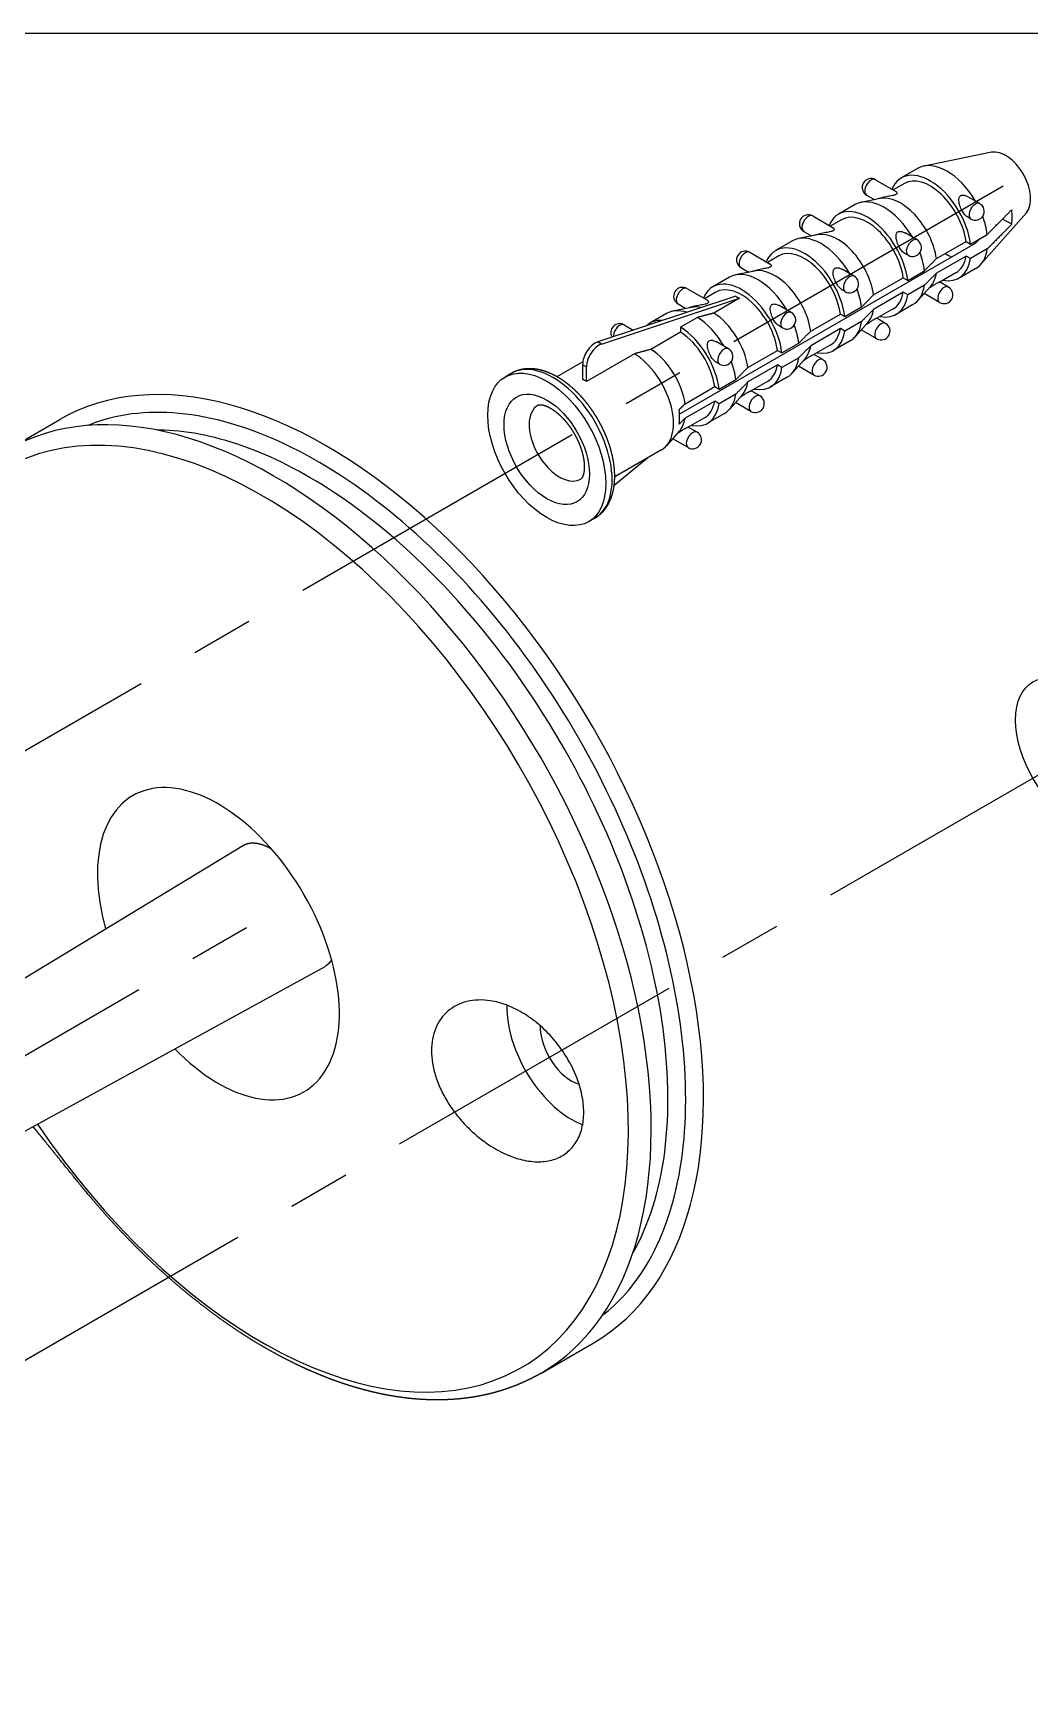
# Model space of a CAD drawing. Extents: x -4509 to -4089, y -1506 to -1209.
# Drawn here: x -4152.82 to -4124.78, y -1331.93 to -1285.41 of the extents above; entities that cross this region are included whole.
import ezdxf

# ---------------------------------------------------------------- set-up
doc = ezdxf.new("R2010")
doc.units = 0
doc.header["$LTSCALE"] = 7
doc.linetypes.add('CENTER', pattern=[2, 1.25, -0.25, 0.25, -0.25])
doc.layers.add('CL', color=1, linetype='CENTER')
doc.layers.add('D', color=2, linetype='CONTINUOUS')

msp = doc.modelspace()

# ---------------------------------------------------------------- linework, layer by layer
at = {"layer": 'CL', "color": 1, "linetype": 'CENTER'}
for p, q in [((-4181.6048, -1322.07355), (-4123.22952, -1288.37519)), ((-4166.75555, -1330.64676), (-4108.38028, -1296.94841)), ((-4205.91414, -1344.68651), (-4146.29394, -1310.26478))]:
    msp.add_line(p, q, dxfattribs=at)
at = {"layer": 'D'}
for p, q in [((-4125.85773, -1288.75892), (-4127.75471, -1289.14553)), ((-4129.11954, -1289.5291), (-4128.54583, -1289.86033)), ((-4127.92337, -1289.20892), (-4128.39534, -1289.48141)), ((-4129.36954, -1289.96211), (-4129.14824, -1290.08988)), ((-4128.30784, -1289.63297), (-4128.62374, -1289.81535)), ((-4126.18505, -1290.20271), (-4126.5226, -1290.00782)), ((-4129.69114, -1290.22954), (-4130.16311, -1290.50203)), ((-4128.99132, -1290.0579), (-4129.52248, -1290.16615)), ((-4124.87584, -1290.4596), (-4126.15914, -1291.90913)), ((-4130.88731, -1290.54972), (-4130.3136, -1290.88095)), ((-4130.07561, -1290.65359), (-4130.39151, -1290.83597)), ((-4126.43505, -1290.63572), (-4126.52721, -1290.58251)), ((-4125.28965, -1290.78381), (-4125.54676, -1290.63537)), ((-4126.32052, -1291.32233), (-4134.63123, -1296.12052)), ((-4131.4589, -1291.25016), (-4131.93087, -1291.52265)), ((-4130.75909, -1291.07852), (-4131.29024, -1291.18677)), ((-4131.13731, -1290.98274), (-4130.91601, -1291.1105)), ((-4127.95282, -1291.22333), (-4128.29037, -1291.02845)), ((-4127.40687, -1291.74917), (-4126.57289, -1291.26767)), ((-4126.57289, -1291.26767), (-4126.44747, -1291.34009)), ((-4126.44747, -1291.34009), (-4125.9755, -1291.06759)), ((-4132.65508, -1291.57034), (-4132.08137, -1291.90157)), ((-4131.84337, -1291.67421), (-4132.15928, -1291.85659)), ((-4128.20282, -1291.65635), (-4128.29498, -1291.60313)), ((-4126.57289, -1291.67592), (-4127.40687, -1292.15742)), ((-4126.44747, -1291.74833), (-4126.57289, -1291.67592)), ((-4125.9755, -1291.47584), (-4126.44747, -1291.74833)), ((-4133.22667, -1292.27078), (-4133.69864, -1292.54327)), ((-4132.52686, -1292.09914), (-4133.05801, -1292.20739)), ((-4132.90508, -1292.00336), (-4132.68378, -1292.13112)), ((-4129.72058, -1292.24395), (-4130.05814, -1292.04907)), ((-4129.17464, -1292.76979), (-4128.34066, -1292.2883)), ((-4128.34066, -1292.2883), (-4128.21524, -1292.36071)), ((-4128.21524, -1292.36071), (-4127.74327, -1292.08821)), ((-4126.85784, -1292.14444), (-4127.31473, -1292.40823)), ((-4126.29837, -1292.0235), (-4126.77034, -1292.29599)), ((-4134.42284, -1292.59096), (-4133.84913, -1292.9222)), ((-4133.61114, -1292.69483), (-4133.92704, -1292.87721)), ((-4129.97058, -1292.67697), (-4130.06275, -1292.62375)), ((-4128.34066, -1292.69654), (-4129.17464, -1293.17804)), ((-4128.21524, -1292.76895), (-4128.34066, -1292.69654)), ((-4127.74327, -1292.49646), (-4128.21524, -1292.76895)), ((-4127.56759, -1292.52388), (-4127.92691, -1292.92975)), ((-4127.31893, -1292.98315), (-4127.75255, -1292.7328)), ((-4127.06893, -1292.55014), (-4127.31855, -1292.40602)), ((-4133.05258, -1292.80309), (-4136.93153, -1294.09055)), ((-4136.82546, -1294.15179), (-4132.94651, -1292.86432)), ((-4134.29462, -1293.11976), (-4134.82578, -1293.22801)), ((-4134.67284, -1293.02398), (-4134.45154, -1293.15174)), ((-4132.94651, -1292.86432), (-4133.66709, -1293.28035)), ((-4131.48835, -1293.26457), (-4131.8259, -1293.06969)), ((-4129.98301, -1293.38133), (-4129.51103, -1293.10883)), ((-4128.62561, -1293.16506), (-4129.0825, -1293.42885)), ((-4128.06614, -1293.04412), (-4128.53811, -1293.31662)), ((-4136.19061, -1293.61158), (-4135.9343, -1293.75956)), ((-4134.99444, -1293.2914), (-4135.46641, -1293.5639)), ((-4134.1289, -1293.40392), (-4134.60088, -1293.67641)), ((-4134.60088, -1293.67641), (-4134.60088, -1293.81947)), ((-4131.73835, -1293.69759), (-4131.83052, -1293.64437)), ((-4130.9424, -1293.79041), (-4130.10842, -1293.30892)), ((-4130.10842, -1293.71716), (-4130.9424, -1294.19866)), ((-4130.10842, -1293.30892), (-4129.98301, -1293.38133)), ((-4129.98301, -1293.78957), (-4130.10842, -1293.71716)), ((-4129.51103, -1293.51708), (-4129.98301, -1293.78957)), ((-4129.33535, -1293.54451), (-4129.69468, -1293.95037)), ((-4128.8367, -1293.57076), (-4129.08632, -1293.42664)), ((-4136.82546, -1294.15179), (-4136.93153, -1294.09055)), ((-4134.60088, -1293.81947), (-4135.43485, -1294.30097)), ((-4133.25612, -1294.28519), (-4133.59367, -1294.09031)), ((-4131.75077, -1294.40195), (-4131.2788, -1294.12945)), ((-4130.39337, -1294.18568), (-4130.85027, -1294.44947)), ((-4129.8339, -1294.06474), (-4130.30587, -1294.33724)), ((-4129.0867, -1294.00377), (-4129.52031, -1293.75343)), ((-4137.35172, -1294.65238), (-4138.07959, -1295.07261)), ((-4135.89667, -1294.42454), (-4137.25253, -1295.20734)), ((-4132.71017, -1294.81103), (-4131.87619, -1294.32954)), ((-4131.87619, -1294.32954), (-4131.75077, -1294.40195)), ((-4131.2788, -1294.5377), (-4131.75077, -1294.8102)), ((-4131.10312, -1294.56513), (-4131.46244, -1294.97099)), ((-4130.60447, -1294.59138), (-4130.85409, -1294.44726)), ((-4139.36444, -1294.97727), (-4139.54122, -1295.07933)), ((-4137.35859, -1294.73644), (-4137.25253, -1294.79768)), ((-4137.35859, -1294.73644), (-4137.35859, -1295.14611)), ((-4137.25253, -1295.20734), (-4137.25253, -1294.79768)), ((-4133.50612, -1294.71821), (-4133.59828, -1294.665)), ((-4131.87619, -1294.73779), (-4132.71017, -1295.21928)), ((-4131.60167, -1295.08536), (-4132.07364, -1295.35786)), ((-4131.75077, -1294.8102), (-4131.87619, -1294.73779)), ((-4130.85447, -1295.02439), (-4131.28808, -1294.77405)), ((-4134.47794, -1295.83165), (-4133.64396, -1295.35016)), ((-4133.64396, -1295.35016), (-4133.51854, -1295.42257)), ((-4133.51854, -1295.42257), (-4133.04657, -1295.15008)), ((-4133.04657, -1295.55832), (-4133.51854, -1295.83082)), ((-4132.87089, -1295.58575), (-4133.23021, -1295.99162)), ((-4132.37223, -1295.612), (-4132.62185, -1295.46788)), ((-4132.16114, -1295.2063), (-4132.61803, -1295.47009)), ((-4133.64396, -1295.75841), (-4134.47794, -1296.2399)), ((-4133.51854, -1295.83082), (-4133.64396, -1295.75841)), ((-4132.62223, -1296.04501), (-4133.05585, -1295.79467)), ((-4153.53564, -1297.12527), (-4152.06454, -1296.27593)), ((-4134.14, -1296.63262), (-4134.38962, -1296.4885)), ((-4133.92891, -1296.22692), (-4134.3858, -1296.49071)), ((-4133.36944, -1296.10599), (-4133.84141, -1296.37848)), ((-4134.63865, -1296.60637), (-4134.99798, -1297.01224)), ((-4134.39, -1297.06564), (-4134.82361, -1296.81529)), ((-4135.52481, -1297.35039), (-4136.47057, -1298.12855)), ((-4135.1372, -1297.12661), (-4136.45459, -1297.8872)), ((-4137.01444, -1299.04759), (-4137.19122, -1299.14965)), ((-4158.34096, -1315.1893), (-4146.89618, -1308.25133)), ((-4156.46278, -1318.16995), (-4144.60287, -1311.65658)), ((-4138.53564, -1323.10603), (-4137.06454, -1322.25669))]:
    msp.add_line(p, q, dxfattribs=at)
msp.add_lwpolyline([(-4217.74326, -1285.40504), (-4107.39181, -1285.40504), (-4107.39181, -1362.62157), (-4217.74326, -1362.62157)], close=True, dxfattribs=at)
for centre, start, end in [((-4129.24454, -1289.74561), 60, 240), ((-4126.31005, -1290.41922), 240, 60), ((-4131.01231, -1290.76623), 60, 240), ((-4128.07782, -1291.43984), 240, 60), ((-4132.78008, -1291.78685), 60, 240), ((-4129.84558, -1292.46046), 240, 60), ((-4134.54784, -1292.80747), 60, 240), ((-4127.19393, -1292.76665), 240, 60), ((-4136.31561, -1293.82809), 60, 211.088434), ((-4131.61335, -1293.48108), 240, 60), ((-4128.9617, -1293.78727), 240, 60), ((-4133.38112, -1294.5017), 240, 60), ((-4130.72947, -1294.80789), 240, 60), ((-4132.49723, -1295.82851), 240, 60), ((-4134.265, -1296.84913), 240, 60)]:
    msp.add_arc(centre, 0.25, start, end, dxfattribs=at)
for centre, major_axis, ratio, start_param, end_param in [((-4127.11087, -1290.61621), (-0.8125, 1.40729), 0.57735027, 4.72291992, 6.28318531), ((-4125.46152, -1289.66396), (-0.5, 0.86603), 0.57735027, 3.33221366, 6.0925643), ((-4129.24454, -1289.74561), (0.125, 0.21651), 0.57735027, 0.78539816, 3.14159265), ((-4129.24454, -1289.74561), (0.125, 0.21651), 0.57735027, 0, 0.78539816), ((-4127.58284, -1290.8887), (-0.8125, 1.40729), 0.57735027, 4.08145042, 6.70456435), ((-4127.58284, -1290.8887), (-0.725, 1.25574), 0.57735027, 4.10027045, 6.28318531), ((-4128.87864, -1291.63683), (-0.8125, 1.40729), 0.57735027, 4.72291992, 6.28318531), ((-4128.41682, -1291.3702), (-0.725, 1.25574), 0.57735027, 4.10027045, 6.0925643), ((-4129.35061, -1291.90932), (-0.8125, 1.40729), 0.57735027, 4.08145042, 6.70456435), ((-4126.31005, -1290.41922), (0.125, 0.21651), 0.57735027, 0.78539816, 3.14159265), ((-4126.31005, -1290.41922), (0.125, 0.21651), 0.57735027, 0, 0.78539816), ((-4126.16863, -1290.07221), (-0.63397, 1.09808), 0.57735027, 3.72852165, 4.12545999), ((-4131.01231, -1290.76623), (0.125, 0.21651), 0.57735027, 0.78539816, 3.14159265), ((-4131.01231, -1290.76623), (0.125, 0.21651), 0.57735027, 0, 0.78539816), ((-4129.35061, -1291.90932), (-0.725, 1.25574), 0.57735027, 4.10027045, 6.28318531), ((-4127.11087, -1290.61621), (-0.8125, 1.40729), 0.57735027, 4.08145042, 4.4286151), ((-4131.11837, -1292.92995), (-0.8125, 1.40729), 0.57735027, 4.08145042, 6.70456435), ((-4130.6464, -1292.65745), (-0.8125, 1.40729), 0.57735027, 4.72291992, 6.28318531), ((-4130.18459, -1292.39082), (-0.725, 1.25574), 0.57735027, 4.10027045, 6.0925643), ((-4128.07782, -1291.43984), (0.125, 0.21651), 0.57735027, 0.78539816, 3.14159265), ((-4128.07782, -1291.43984), (0.125, 0.21651), 0.57735027, 0, 0.78539816), ((-4132.78008, -1291.78685), (0.125, 0.21651), 0.57735027, 0.78539816, 3.14159265), ((-4132.78008, -1291.78685), (0.125, 0.21651), 0.57735027, 0, 0.78539816), ((-4131.11837, -1292.92995), (-0.725, 1.25574), 0.57735027, 4.10027045, 6.28318531), ((-4128.87864, -1291.63683), (-0.8125, 1.40729), 0.57735027, 4.08145042, 4.4286151), ((-4127.58284, -1290.8887), (-0.8125, 1.40729), 0.57735027, 2.67322794, 3.77253122), ((-4127.15043, -1290.63905), (-0.6, 1.03923), 0.57735027, 2.3382591, 2.56606508), ((-4127.58284, -1290.8887), (-0.725, 1.25574), 0.57735027, 3.14159265, 3.75371118), ((-4127.11087, -1290.61621), (-0.8125, 1.40729), 0.57735027, 3.14159265, 3.77253122), ((-4132.41417, -1293.67807), (-0.8125, 1.40729), 0.57735027, 4.72291992, 6.28318531), ((-4131.95235, -1293.41144), (-0.725, 1.25574), 0.57735027, 4.10027045, 6.0925643), ((-4129.84558, -1292.46046), (0.125, 0.21651), 0.57735027, 0.78539816, 3.14159265), ((-4129.84558, -1292.46046), (0.125, 0.21651), 0.57735027, 0, 0.78539816), ((-4128.41682, -1291.3702), (-0.725, 1.25574), 0.57735027, 3.33221366, 3.75371118), ((-4134.54784, -1292.80747), (0.125, 0.21651), 0.57735027, 0.78539816, 3.14159265), ((-4134.54784, -1292.80747), (0.125, 0.21651), 0.57735027, 0, 0.78539816), ((-4132.88614, -1293.95057), (-0.8125, 1.40729), 0.57735027, 4.08145042, 6.70456435), ((-4132.88614, -1293.95057), (-0.725, 1.25574), 0.57735027, 4.10027045, 6.28318531), ((-4130.6464, -1292.65745), (-0.8125, 1.40729), 0.57735027, 4.08145042, 4.4286151), ((-4129.35061, -1291.90932), (-0.8125, 1.40729), 0.57735027, 2.67322794, 3.77253122), ((-4129.35061, -1291.90932), (-0.725, 1.25574), 0.57735027, 3.14159265, 3.75371118), ((-4128.87864, -1291.63683), (-0.8125, 1.40729), 0.57735027, 3.14159265, 3.77253122), ((-4127.19393, -1292.76665), (0.125, 0.21651), 0.57735027, 0.78539816, 3.14159265), ((-4127.19393, -1292.76665), (0.125, 0.21651), 0.57735027, 0, 0.78539816), ((-4134.18194, -1294.69869), (-0.8125, 1.40729), 0.57735027, 5.71496138, 6.28318531), ((-4133.72012, -1294.43206), (-0.725, 1.25574), 0.57735027, 5.7993934, 6.0925643), ((-4128.18232, -1291.23481), (4.92496, 1.48782), 0.16989685, 3.2480046, 3.35149906), ((-4131.61335, -1293.48108), (0.125, 0.21651), 0.57735027, 0, 0.78539816), ((-4130.18459, -1292.39082), (-0.725, 1.25574), 0.57735027, 3.33221366, 3.75371118), ((-4136.31561, -1293.82809), (0.125, 0.21651), 0.57735027, 0.78539816, 2.42854654), ((-4136.31561, -1293.82809), (0.125, 0.21651), 0.57735027, 0, 0.78539816), ((-4134.65391, -1294.97119), (-0.8125, 1.40729), 0.57735027, 5.91558573, 6.41406349), ((-4134.65391, -1294.97119), (-0.8125, 1.40729), 0.57735027, 4.08145042, 5.4516169), ((-4134.18194, -1294.69869), (-0.8125, 1.40729), 0.57735027, 4.72291992, 5.4516169), ((-4133.72012, -1294.43206), (-0.725, 1.25574), 0.57735027, 4.10027045, 5.44603991), ((-4131.61335, -1293.48108), (0.125, 0.21651), 0.57735027, 0.78539816, 3.14159265), ((-4132.41417, -1293.67807), (-0.8125, 1.40729), 0.57735027, 4.08145042, 4.4286151), ((-4131.11837, -1292.92995), (-0.725, 1.25574), 0.57735027, 3.14159265, 3.75371118), ((-4130.6464, -1292.65745), (-0.8125, 1.40729), 0.57735027, 3.14159265, 3.77253122), ((-4128.9617, -1293.78727), (0.125, 0.21651), 0.57735027, 0.78539816, 3.14159265), ((-4128.9617, -1293.78727), (0.125, 0.21651), 0.57735027, 0, 0.78539816), ((-4144.56454, -1309.26631), (-7.5, 12.99038), 0.57735027, 3.14159265, 6.28318531), ((-4137.00504, -1294.53232), (0.25, 0.43301), 0.57735027, 0.57595865, 2.35619449), ((-4136.89897, -1294.59356), (0.25, 0.43301), 0.57735027, 0.57595865, 2.35619449), ((-4134.65391, -1294.97119), (-0.725, 1.25574), 0.57735027, 4.10027045, 5.44603991), ((-4131.11837, -1292.92995), (-0.8125, 1.40729), 0.57735027, 2.67322794, 3.77253122), ((-4138.18944, -1297.01243), (-1.175, 2.03516), 0.57735027, 3.14159265, 6.28318531), ((-4135.9497, -1295.71931), (-0.8125, 1.40729), 0.57735027, 3.14159265, 5.4516169), ((-4135.48789, -1295.45268), (-0.725, 1.25574), 0.57735027, 4.10027045, 5.44603991), ((-4133.38112, -1294.5017), (0.125, 0.21651), 0.57735027, 0.78539816, 3.14159265), ((-4133.38112, -1294.5017), (0.125, 0.21651), 0.57735027, 0, 0.78539816), ((-4134.18194, -1294.69869), (-0.8125, 1.40729), 0.57735027, 4.08145042, 4.4286151), ((-4132.41417, -1293.67807), (-0.8125, 1.40729), 0.57735027, 3.14159265, 3.77253122), ((-4131.95235, -1293.41144), (-0.725, 1.25574), 0.57735027, 3.33221366, 3.75371118), ((-4130.72947, -1294.80789), (0.125, 0.21651), 0.57735027, 0.78539816, 3.14159265), ((-4130.72947, -1294.80789), (0.125, 0.21651), 0.57735027, 0, 0.78539816), ((-4146.03564, -1310.11565), (-7.5, 12.99038), 0.57735027, 3.14159265, 6.28318531), ((-4138.36622, -1297.11449), (-1.175, 2.03516), 0.57735027, 3.92699082, 10.21017612), ((-4132.88614, -1293.95057), (-0.8125, 1.40729), 0.57735027, 2.67322794, 3.77253122), ((-4132.88614, -1293.95057), (-0.725, 1.25574), 0.57735027, 3.14159265, 3.75371118), ((-4138.36622, -1297.11449), (-0.85, 1.47224), 0.57735027, 3.92699082, 10.21017612), ((-4137.30556, -1296.50212), (-0.8125, 1.40729), 0.57735027, 5.4516169, 5.54395739), ((-4134.18194, -1294.69869), (-0.8125, 1.40729), 0.57735027, 3.14159265, 3.77253122), ((-4133.72012, -1294.43206), (-0.725, 1.25574), 0.57735027, 3.33221366, 3.75371118), ((-4146.38382, -1310.31667), (-7.29341, 12.63256), 0.57735027, 1.69821648, 7.06858347), ((-4138.01267, -1296.91037), (-0.6, 1.03923), 0.57735027, 0, 0.78539816), ((-4135.71457, -1295.58356), (-0.76795, 1.33013), 0.57735027, 3.76349217, 4.09048946), ((-4134.65391, -1294.97119), (-0.8125, 1.40729), 0.57735027, 2.67322794, 3.77253122), ((-4134.65391, -1294.97119), (-0.725, 1.25574), 0.57735027, 3.14159265, 3.75371118), ((-4132.49723, -1295.82851), (0.125, 0.21651), 0.57735027, 0.78539816, 3.14159265), ((-4132.49723, -1295.82851), (0.125, 0.21651), 0.57735027, 0, 0.78539816), ((-4138.01267, -1296.91037), (-0.6, 1.03923), 0.57735027, 0.78539816, 3.14159265), ((-4135.48789, -1295.45268), (-0.725, 1.25574), 0.57735027, 3.33221366, 3.75371118), ((-4134.265, -1296.84913), (0.125, 0.21651), 0.57735027, 0.78539816, 3.14159265), ((-4134.265, -1296.84913), (0.125, 0.21651), 0.57735027, 0, 0.78539816), ((-4123.51698, -1305.6877), (-1.175, 2.03516), 0.57735027, 3.92699082, 10.21017612), ((-4147.60262, -1311.02034), (-2.4058, 4.16697), 0.57735027, 1.98757702, 7.43720094), ((-4137.67025, -1313.8591), (-1.2875, 2.23002), 0.57735027, 0.75710558, 2.52867759), ((-4137.67025, -1313.8591), (-0.625, 1.08253), 0.57735027, 0.76111921, 2.59891005)]:
    msp.add_ellipse(centre, major_axis=major_axis, ratio=ratio, start_param=start_param, end_param=end_param, dxfattribs=at)
for points, degree, knots in [([(-4128.54472, -1289.94553), (-4128.55297, -1289.95029), (-4128.56351, -1289.95493), (-4128.58641, -1289.96301), (-4128.59872, -1289.96649), (-4128.65385, -1289.98043), (-4128.70464, -1289.98858), (-4128.80194, -1290.00558), (-4128.85943, -1290.0162), (-4128.96282, -1290.04032), (-4129.00853, -1290.05374), (-4129.0474, -1290.0678), (-4129.05184, -1290.06946), (-4129.05618, -1290.07112)], 3, [0, 0, 0, 0, 0.07005329, 0.07005329, 0.14010658, 0.14010658, 0.41131331, 0.41131331, 0.78701214, 0.78701214, 1.16271097, 1.16271097, 1.21215642, 1.21215642, 1.21215642, 1.21215642]), ([(-4128.54583, -1289.86033), (-4128.54008, -1289.86365), (-4128.53497, -1289.86744), (-4128.51989, -1289.88191), (-4128.51056, -1289.89771), (-4128.5176, -1289.91965), (-4128.5203, -1289.92484), (-4128.52967, -1289.9354), (-4128.53646, -1289.94076), (-4128.54472, -1289.94553)], 3, [3.634859396, 3.634859396, 3.634859396, 3.634859396, 3.746380796, 3.746380796, 4.017587524, 4.017587524, 4.087640815, 4.087640815, 4.157694107, 4.157694107, 4.157694107, 4.157694107]), ([(-4126.52721, -1290.58251), (-4126.55591, -1290.56589), (-4126.58398, -1290.54176), (-4126.63767, -1290.48137), (-4126.66273, -1290.44409), (-4126.70704, -1290.36517), (-4126.72864, -1290.31649), (-4126.76115, -1290.21874), (-4126.77219, -1290.16969), (-4126.7775, -1290.09641), (-4126.77637, -1290.06553), (-4126.76462, -1290.0256), (-4126.75904, -1290.01333), (-4126.74396, -1289.99218), (-4126.73447, -1289.98332), (-4126.71149, -1289.97005), (-4126.6984, -1289.96587), (-4126.67016, -1289.96201), (-4126.65503, -1289.96233), (-4126.60864, -1289.9687), (-4126.57637, -1289.98029), (-4126.5395, -1289.99843), (-4126.53103, -1290.00296), (-4126.5226, -1290.00782)], 3, [0.39435083, 0.39435083, 0.39435083, 0.39435083, 0.61700296, 0.61700296, 0.86517829, 0.86517829, 1.16014743, 1.16014743, 1.45511658, 1.45511658, 1.65006889, 1.65006889, 1.74754504, 1.74754504, 1.84502119, 1.84502119, 1.94249734, 1.94249734, 2.0399735, 2.0399735, 2.2349258, 2.2349258, 2.29300733, 2.29300733, 2.29300733, 2.29300733]), ([(-4130.3136, -1290.88095), (-4130.30784, -1290.88427), (-4130.30274, -1290.88807), (-4130.28766, -1290.90253), (-4130.27833, -1290.91833), (-4130.28536, -1290.94027), (-4130.28806, -1290.94546), (-4130.29744, -1290.95602), (-4130.30423, -1290.96138), (-4130.31248, -1290.96615)], 3, [3.634859396, 3.634859396, 3.634859396, 3.634859396, 3.746380796, 3.746380796, 4.017587524, 4.017587524, 4.087640815, 4.087640815, 4.157694107, 4.157694107, 4.157694107, 4.157694107]), ([(-4130.31248, -1290.96615), (-4130.32074, -1290.97092), (-4130.33128, -1290.97555), (-4130.35417, -1290.98363), (-4130.36649, -1290.98711), (-4130.42161, -1291.00105), (-4130.47241, -1291.0092), (-4130.5697, -1291.0262), (-4130.6272, -1291.03682), (-4130.73059, -1291.06094), (-4130.7763, -1291.07436), (-4130.81517, -1291.08842), (-4130.81961, -1291.09008), (-4130.82394, -1291.09174)], 3, [0, 0, 0, 0, 0.07005329, 0.07005329, 0.14010658, 0.14010658, 0.41131331, 0.41131331, 0.78701214, 0.78701214, 1.16271097, 1.16271097, 1.21215642, 1.21215642, 1.21215642, 1.21215642]), ([(-4128.29498, -1291.60313), (-4128.32367, -1291.58651), (-4128.35175, -1291.56238), (-4128.40544, -1291.50199), (-4128.43049, -1291.46472), (-4128.47481, -1291.38579), (-4128.49641, -1291.33711), (-4128.52892, -1291.23936), (-4128.53996, -1291.19031), (-4128.54527, -1291.11703), (-4128.54414, -1291.08615), (-4128.53239, -1291.04622), (-4128.5268, -1291.03395), (-4128.51173, -1291.0128), (-4128.50224, -1291.00394), (-4128.47926, -1290.99068), (-4128.46617, -1290.9865), (-4128.43793, -1290.98264), (-4128.42279, -1290.98295), (-4128.37641, -1290.98932), (-4128.34414, -1291.00091), (-4128.30727, -1291.01905), (-4128.2988, -1291.02358), (-4128.29037, -1291.02845)], 3, [0.39435083, 0.39435083, 0.39435083, 0.39435083, 0.61700296, 0.61700296, 0.86517829, 0.86517829, 1.16014743, 1.16014743, 1.45511658, 1.45511658, 1.65006889, 1.65006889, 1.74754504, 1.74754504, 1.84502119, 1.84502119, 1.94249734, 1.94249734, 2.0399735, 2.0399735, 2.2349258, 2.2349258, 2.29300733, 2.29300733, 2.29300733, 2.29300733]), ([(-4132.08025, -1291.98677), (-4132.08851, -1291.99154), (-4132.09904, -1291.99617), (-4132.12194, -1292.00425), (-4132.13425, -1292.00773), (-4132.18938, -1292.02167), (-4132.24018, -1292.02982), (-4132.33747, -1292.04682), (-4132.39496, -1292.05744), (-4132.49835, -1292.08157), (-4132.54406, -1292.09498), (-4132.58294, -1292.10904), (-4132.58737, -1292.1107), (-4132.59171, -1292.11236)], 3, [0, 0, 0, 0, 0.07005329, 0.07005329, 0.14010658, 0.14010658, 0.41131331, 0.41131331, 0.78701214, 0.78701214, 1.16271097, 1.16271097, 1.21215642, 1.21215642, 1.21215642, 1.21215642]), ([(-4132.08137, -1291.90157), (-4132.07561, -1291.90489), (-4132.07051, -1291.90869), (-4132.05543, -1291.92315), (-4132.0461, -1291.93895), (-4132.05313, -1291.96089), (-4132.05583, -1291.96608), (-4132.06521, -1291.97664), (-4132.072, -1291.982), (-4132.08025, -1291.98677)], 3, [3.634859396, 3.634859396, 3.634859396, 3.634859396, 3.746380796, 3.746380796, 4.017587524, 4.017587524, 4.087640815, 4.087640815, 4.157694107, 4.157694107, 4.157694107, 4.157694107]), ([(-4130.06275, -1292.62375), (-4130.09144, -1292.60713), (-4130.11951, -1292.583), (-4130.17321, -1292.52261), (-4130.19826, -1292.48534), (-4130.24257, -1292.40642), (-4130.26418, -1292.35773), (-4130.29668, -1292.25998), (-4130.30772, -1292.21093), (-4130.31304, -1292.13765), (-4130.31191, -1292.10678), (-4130.30016, -1292.06685), (-4130.29457, -1292.05457), (-4130.2795, -1292.03342), (-4130.27, -1292.02456), (-4130.24703, -1292.0113), (-4130.23393, -1292.00712), (-4130.2057, -1292.00326), (-4130.19056, -1292.00357), (-4130.14418, -1292.00994), (-4130.11191, -1292.02153), (-4130.07503, -1292.03967), (-4130.06657, -1292.0442), (-4130.05814, -1292.04907)], 3, [0.39435083, 0.39435083, 0.39435083, 0.39435083, 0.61700296, 0.61700296, 0.86517829, 0.86517829, 1.16014743, 1.16014743, 1.45511658, 1.45511658, 1.65006889, 1.65006889, 1.74754504, 1.74754504, 1.84502119, 1.84502119, 1.94249734, 1.94249734, 2.0399735, 2.0399735, 2.2349258, 2.2349258, 2.29300733, 2.29300733, 2.29300733, 2.29300733]), ([(-4127.62094, -1292.58415), (-4127.59928, -1292.57062), (-4127.57679, -1292.55588), (-4127.52943, -1292.52433), (-4127.50201, -1292.5058), (-4127.44892, -1292.47111), (-4127.42319, -1292.45503), (-4127.38012, -1292.43016), (-4127.36067, -1292.42017), (-4127.33244, -1292.4079), (-4127.32368, -1292.40554), (-4127.31943, -1292.4057), (-4127.31891, -1292.40582), (-4127.31855, -1292.40602)], 3, [1.544534954, 1.544534954, 1.544534954, 1.544534954, 1.713363348, 1.713363348, 1.896105201, 1.896105201, 2.078847054, 2.078847054, 2.261588906, 2.261588906, 2.444330759, 2.444330759, 2.480313852, 2.480313852, 2.480313852, 2.480313852]), ([(-4133.84802, -1293.00739), (-4133.85627, -1293.01216), (-4133.86681, -1293.0168), (-4133.88971, -1293.02487), (-4133.90202, -1293.02835), (-4133.95715, -1293.04229), (-4134.00795, -1293.05044), (-4134.10524, -1293.06744), (-4134.16273, -1293.07806), (-4134.26612, -1293.10219), (-4134.31183, -1293.1156), (-4134.3507, -1293.12966), (-4134.35514, -1293.13132), (-4134.35948, -1293.13298)], 3, [0, 0, 0, 0, 0.07005329, 0.07005329, 0.14010658, 0.14010658, 0.41131331, 0.41131331, 0.78701214, 0.78701214, 1.16271097, 1.16271097, 1.21215642, 1.21215642, 1.21215642, 1.21215642]), ([(-4133.84913, -1292.9222), (-4133.84338, -1292.92552), (-4133.83828, -1292.92931), (-4133.82319, -1292.94377), (-4133.81386, -1292.95957), (-4133.8209, -1292.98151), (-4133.8236, -1292.9867), (-4133.83297, -1292.99726), (-4133.83976, -1293.00262), (-4133.84802, -1293.00739)], 3, [3.634859396, 3.634859396, 3.634859396, 3.634859396, 3.746380796, 3.746380796, 4.017587524, 4.017587524, 4.087640815, 4.087640815, 4.157694107, 4.157694107, 4.157694107, 4.157694107]), ([(-4131.83052, -1293.64437), (-4131.85921, -1293.62775), (-4131.88728, -1293.60362), (-4131.94097, -1293.54323), (-4131.96603, -1293.50596), (-4132.01034, -1293.42704), (-4132.03195, -1293.37835), (-4132.06445, -1293.28061), (-4132.07549, -1293.23155), (-4132.0808, -1293.15827), (-4132.07967, -1293.1274), (-4132.06793, -1293.08747), (-4132.06234, -1293.07519), (-4132.04727, -1293.05404), (-4132.03777, -1293.04518), (-4132.01479, -1293.03192), (-4132.0017, -1293.02774), (-4131.97346, -1293.02388), (-4131.95833, -1293.02419), (-4131.91194, -1293.03056), (-4131.87968, -1293.04215), (-4131.8428, -1293.06029), (-4131.83433, -1293.06482), (-4131.8259, -1293.06969)], 3, [0.39435083, 0.39435083, 0.39435083, 0.39435083, 0.61700296, 0.61700296, 0.86517829, 0.86517829, 1.16014743, 1.16014743, 1.45511658, 1.45511658, 1.65006889, 1.65006889, 1.74754504, 1.74754504, 1.84502119, 1.84502119, 1.94249734, 1.94249734, 2.0399735, 2.0399735, 2.2349258, 2.2349258, 2.29300733, 2.29300733, 2.29300733, 2.29300733]), ([(-4129.38871, -1293.60478), (-4129.36705, -1293.59124), (-4129.34456, -1293.5765), (-4129.2972, -1293.54495), (-4129.26978, -1293.52642), (-4129.21668, -1293.49173), (-4129.19096, -1293.47565), (-4129.14789, -1293.45078), (-4129.12844, -1293.44079), (-4129.1002, -1293.42852), (-4129.09144, -1293.42616), (-4129.08719, -1293.42632), (-4129.08668, -1293.42644), (-4129.08632, -1293.42664)], 3, [1.544534954, 1.544534954, 1.544534954, 1.544534954, 1.713363348, 1.713363348, 1.896105201, 1.896105201, 2.078847054, 2.078847054, 2.261588906, 2.261588906, 2.444330759, 2.444330759, 2.480313852, 2.480313852, 2.480313852, 2.480313852]), ([(-4133.59828, -1294.665), (-4133.62697, -1294.64837), (-4133.65505, -1294.62424), (-4133.70874, -1294.56385), (-4133.73379, -1294.52658), (-4133.77811, -1294.44766), (-4133.79971, -1294.39898), (-4133.83222, -1294.30123), (-4133.84326, -1294.25217), (-4133.84857, -1294.17889), (-4133.84744, -1294.14802), (-4133.83569, -1294.10809), (-4133.83011, -1294.09581), (-4133.81503, -1294.07467), (-4133.80554, -1294.0658), (-4133.78256, -1294.05254), (-4133.76947, -1294.04836), (-4133.74123, -1294.0445), (-4133.72609, -1294.04481), (-4133.67971, -1294.05118), (-4133.64744, -1294.06277), (-4133.61057, -1294.08091), (-4133.6021, -1294.08544), (-4133.59367, -1294.09031)], 3, [0.39435083, 0.39435083, 0.39435083, 0.39435083, 0.61700296, 0.61700296, 0.86517829, 0.86517829, 1.16014743, 1.16014743, 1.45511658, 1.45511658, 1.65006889, 1.65006889, 1.74754504, 1.74754504, 1.84502119, 1.84502119, 1.94249734, 1.94249734, 2.0399735, 2.0399735, 2.2349258, 2.2349258, 2.29300733, 2.29300733, 2.29300733, 2.29300733]), ([(-4131.15648, -1294.6254), (-4131.13482, -1294.61186), (-4131.11233, -1294.59712), (-4131.06496, -1294.56557), (-4131.03754, -1294.54704), (-4130.98445, -1294.51235), (-4130.95873, -1294.49627), (-4130.91565, -1294.4714), (-4130.89621, -1294.46141), (-4130.86797, -1294.44914), (-4130.85921, -1294.44678), (-4130.85496, -1294.44694), (-4130.85444, -1294.44706), (-4130.85409, -1294.44726)], 3, [1.544534954, 1.544534954, 1.544534954, 1.544534954, 1.713363348, 1.713363348, 1.896105201, 1.896105201, 2.078847054, 2.078847054, 2.261588906, 2.261588906, 2.444330759, 2.444330759, 2.480313852, 2.480313852, 2.480313852, 2.480313852]), ([(-4137.01444, -1299.04759), (-4136.97284, -1299.02212), (-4136.93257, -1298.99455), (-4136.89374, -1298.96493), (-4136.85641, -1298.93336), (-4136.82064, -1298.89991), (-4136.7865, -1298.86466), (-4136.75401, -1298.82772), (-4136.72321, -1298.78916), (-4136.69412, -1298.74907), (-4136.66728, -1298.70839), (-4136.6421, -1298.66639), (-4136.61858, -1298.62315), (-4136.5967, -1298.57873), (-4136.57645, -1298.5332), (-4136.55782, -1298.48661), (-4136.5408, -1298.43901), (-4136.52537, -1298.39045), (-4136.5115, -1298.34098), (-4136.49919, -1298.29065), (-4136.48713, -1298.2328), (-4136.477, -1298.17395), (-4136.46878, -1298.11415), (-4136.46244, -1298.05347), (-4136.45797, -1297.99194), (-4136.45533, -1297.92963), (-4136.45452, -1297.86658), (-4136.45551, -1297.80284), (-4136.45827, -1297.73846), (-4136.4628, -1297.6735), (-4136.46929, -1297.60599), (-4136.47761, -1297.53797), (-4136.48774, -1297.4695), (-4136.49966, -1297.40064), (-4136.51334, -1297.33146), (-4136.52876, -1297.26202), (-4136.5459, -1297.19237), (-4136.56474, -1297.12259), (-4136.58525, -1297.05273), (-4136.60741, -1296.98287), (-4136.631, -1296.91359), (-4136.65616, -1296.84443), (-4136.68285, -1296.77545), (-4136.71106, -1296.70673), (-4136.74074, -1296.63833), (-4136.77188, -1296.57031), (-4136.80443, -1296.50274), (-4136.83836, -1296.43568), (-4136.87364, -1296.36921), (-4136.91024, -1296.30337), (-4136.94793, -1296.23854), (-4136.98686, -1296.17447), (-4137.02698, -1296.11123), (-4137.06825, -1296.04888), (-4137.11063, -1295.98748), (-4137.15409, -1295.9271), (-4137.19859, -1295.86778), (-4137.24407, -1295.80959), (-4137.29051, -1295.75259), (-4137.33786, -1295.69684), (-4137.38628, -1295.64217), (-4137.43553, -1295.58886), (-4137.48557, -1295.53698), (-4137.53635, -1295.48657), (-4137.58785, -1295.43768), (-4137.64001, -1295.39038), (-4137.69279, -1295.34469), (-4137.74616, -1295.30069), (-4137.80006, -1295.2584), (-4137.85446, -1295.21789), (-4137.90977, -1295.1789), (-4137.9655, -1295.1418), (-4138.02162, -1295.10663), (-4138.0781, -1295.07346), (-4138.13488, -1295.04232), (-4138.19194, -1295.01326), (-4138.24924, -1294.98633), (-4138.30674, -1294.96158), (-4138.36441, -1294.93906), (-4138.4222, -1294.91881), (-4138.4786, -1294.90134), (-4138.53504, -1294.88612), (-4138.59149, -1294.87323), (-4138.6479, -1294.86271), (-4138.70422, -1294.85462), (-4138.7604, -1294.84903), (-4138.81637, -1294.84598), (-4138.87207, -1294.84555), (-4138.92741, -1294.84777), (-4138.9823, -1294.85272), (-4139.0328, -1294.85979), (-4139.08273, -1294.86927), (-4139.13199, -1294.88118), (-4139.18048, -1294.89555), (-4139.22808, -1294.91236), (-4139.27468, -1294.9316), (-4139.32018, -1294.95325), (-4139.36444, -1294.97727)], 1, [5.49778714, 5.49778714, 5.52743482, 5.55708251, 5.58673019, 5.61637787, 5.64602555, 5.67567323, 5.70532091, 5.73496859, 5.76461627, 5.79366705, 5.82271784, 5.85176862, 5.8808194, 5.90987018, 5.93892096, 5.96797175, 5.99702253, 6.02607331, 6.05512409, 6.08793887, 6.12075365, 6.15356844, 6.18638322, 6.219198, 6.25201278, 6.28482756, 6.31764235, 6.35045713, 6.38327191, 6.41709574, 6.45091957, 6.4847434, 6.51856723, 6.55239106, 6.58621489, 6.62003872, 6.65386255, 6.68768637, 6.7215102, 6.75507942, 6.78864864, 6.82221786, 6.85578708, 6.88935629, 6.92292551, 6.95649473, 6.99006395, 7.02363317, 7.05720238, 7.09061924, 7.1240361, 7.15745296, 7.19086982, 7.22428667, 7.25770353, 7.29112039, 7.32453725, 7.35795411, 7.39137097, 7.42492068, 7.45847039, 7.4920201, 7.52556982, 7.55911953, 7.59266924, 7.62621895, 7.65976867, 7.69331838, 7.72686809, 7.76068603, 7.79450397, 7.82832191, 7.86213985, 7.89595778, 7.92977572, 7.96359366, 7.9974116, 8.03122954, 8.06504748, 8.09799437, 8.13094126, 8.16388816, 8.19683505, 8.22978194, 8.26272884, 8.29567573, 8.32862262, 8.36156952, 8.39451641, 8.42512433, 8.45573226, 8.48634018, 8.5169481, 8.54755603, 8.57816395, 8.60877187, 8.6393798, 8.6393798]), ([(-4132.92425, -1295.64602), (-4132.90258, -1295.63248), (-4132.88009, -1295.61774), (-4132.83273, -1295.58619), (-4132.80531, -1295.56766), (-4132.75222, -1295.53297), (-4132.72649, -1295.51689), (-4132.68342, -1295.49202), (-4132.66398, -1295.48203), (-4132.63574, -1295.46976), (-4132.62698, -1295.4674), (-4132.62273, -1295.46756), (-4132.62221, -1295.46768), (-4132.62185, -1295.46788)], 3, [1.544534954, 1.544534954, 1.544534954, 1.544534954, 1.713363348, 1.713363348, 1.896105201, 1.896105201, 2.078847054, 2.078847054, 2.261588906, 2.261588906, 2.444330759, 2.444330759, 2.480313852, 2.480313852, 2.480313852, 2.480313852]), ([(-4136.81035, -1321.48549), (-4136.33724, -1321.12011), (-4135.92463, -1320.65392), (-4135.12143, -1319.33423), (-4134.78893, -1318.40198), (-4134.43262, -1316.26313), (-4134.40924, -1315.05789), (-4134.68578, -1312.4956), (-4134.98544, -1311.13913), (-4135.88271, -1308.4087), (-4136.4801, -1307.03513), (-4137.9162, -1304.40377), (-4138.75469, -1303.14635), (-4140.59154, -1300.86823), (-4141.58967, -1299.84791), (-4143.64617, -1298.1413), (-4144.70424, -1297.45547), (-4146.77029, -1296.47925), (-4147.77729, -1296.1894), (-4149.63571, -1296.01461), (-4150.48546, -1296.12783), (-4151.24323, -1296.43069), (-4151.25636, -1296.436), (-4151.26946, -1296.44138)], 3, [3.21930293, 3.21930293, 3.21930293, 3.21930293, 3.44743572, 3.44743572, 3.75327879, 3.75327879, 4.05912186, 4.05912186, 4.36496493, 4.36496493, 4.670808, 4.670808, 4.97665107, 4.97665107, 5.28249414, 5.28249414, 5.58833721, 5.58833721, 5.89418028, 5.89418028, 6.20002335, 6.20002335, 6.20542964, 6.20542964, 6.20542964, 6.20542964]), ([(-4138.61267, -1295.87114), (-4138.60076, -1295.86568), (-4138.58236, -1295.86098), (-4138.5529, -1295.8585), (-4138.5386, -1295.85875), (-4138.52238, -1295.85991), (-4138.50424, -1295.86217), (-4138.48422, -1295.86568), (-4138.46237, -1295.87059), (-4138.43878, -1295.87703), (-4138.41356, -1295.88511), (-4138.38683, -1295.89493), (-4138.36067, -1295.90569), (-4138.3334, -1295.91807), (-4138.30513, -1295.93209), (-4138.27598, -1295.94777), (-4138.24604, -1295.96513), (-4138.21543, -1295.98415), (-4138.18424, -1296.00484), (-4138.15158, -1296.02789), (-4138.11853, -1296.05267), (-4138.08519, -1296.07915), (-4138.05166, -1296.10728), (-4138.01804, -1296.13702), (-4137.98442, -1296.16833), (-4137.95089, -1296.20114), (-4137.91609, -1296.23695), (-4137.88158, -1296.27427), (-4137.84747, -1296.31303), (-4137.81383, -1296.35315), (-4137.78075, -1296.39454), (-4137.74832, -1296.43713), (-4137.71661, -1296.48083), (-4137.68883, -1296.52091), (-4137.66175, -1296.56174), (-4137.63541, -1296.60325), (-4137.60986, -1296.64537), (-4137.58515, -1296.68803), (-4137.56132, -1296.73116), (-4137.53841, -1296.77467), (-4137.51646, -1296.81851), (-4137.49546, -1296.86265), (-4137.47549, -1296.90696), (-4137.45658, -1296.95134), (-4137.43875, -1296.99573), (-4137.42204, -1297.04003), (-4137.40646, -1297.08417), (-4137.39204, -1297.12806), (-4137.37878, -1297.17161), (-4137.36536, -1297.21976), (-4137.35343, -1297.26727), (-4137.34299, -1297.31401), (-4137.33404, -1297.35986), (-4137.32657, -1297.4047), (-4137.32056, -1297.44841), (-4137.316, -1297.49086), (-4137.31295, -1297.5302), (-4137.31116, -1297.56817), (-4137.31058, -1297.60466), (-4137.31116, -1297.63958), (-4137.31283, -1297.67282), (-4137.31552, -1297.70428), (-4137.31914, -1297.73389), (-4137.32343, -1297.76066), (-4137.32841, -1297.78556), (-4137.33396, -1297.80853), (-4137.33998, -1297.82955), (-4137.34633, -1297.84859), (-4137.35289, -1297.86565), (-4137.35953, -1297.88076), (-4137.36686, -1297.89533), (-4137.37396, -1297.90766), (-4137.38068, -1297.91789), (-4137.38693, -1297.92624), (-4137.39263, -1297.93292), (-4137.39776, -1297.93819), (-4137.40238, -1297.94235), (-4137.40765, -1297.9464), (-4137.41267, -1297.9496)], 1, [3.92699082, 3.92699082, 4.03171057, 4.13643033, 4.24115008, 4.27995386, 4.31875764, 4.35756142, 4.3963652, 4.43516898, 4.47397276, 4.51277654, 4.55158032, 4.58773595, 4.62389158, 4.66004721, 4.69620284, 4.73235848, 4.76851411, 4.80466974, 4.8419532, 4.87923665, 4.91652011, 4.95380357, 4.99108703, 5.02837048, 5.06565394, 5.10458069, 5.14350744, 5.18243419, 5.22136094, 5.26028769, 5.29921443, 5.33814118, 5.37307596, 5.40801074, 5.44294552, 5.4778803, 5.51281508, 5.54774986, 5.58268464, 5.61761942, 5.652615, 5.68761059, 5.72260617, 5.75760175, 5.79259733, 5.82759291, 5.86258849, 5.89758407, 5.93667536, 5.97576666, 6.01485795, 6.05394924, 6.09304053, 6.13213183, 6.17122312, 6.20863964, 6.24605616, 6.28347268, 6.3208892, 6.35830572, 6.39572224, 6.43313876, 6.46929288, 6.505447, 6.54160112, 6.57775524, 6.61390937, 6.65006349, 6.68621761, 6.72640039, 6.76658318, 6.80676596, 6.84694874, 6.88713153, 6.92731431, 6.96749709, 7.01804028, 7.06858347, 7.06858347]), ([(-4134.69201, -1296.66664), (-4134.67035, -1296.6531), (-4134.64786, -1296.63836), (-4134.6005, -1296.60681), (-4134.57308, -1296.58828), (-4134.51998, -1296.55359), (-4134.49426, -1296.53751), (-4134.45119, -1296.51264), (-4134.43174, -1296.50265), (-4134.40351, -1296.49038), (-4134.39475, -1296.48802), (-4134.3905, -1296.48818), (-4134.38998, -1296.4883), (-4134.38962, -1296.4885)], 3, [1.544534954, 1.544534954, 1.544534954, 1.544534954, 1.713363348, 1.713363348, 1.896105201, 1.896105201, 2.078847054, 2.078847054, 2.261588906, 2.261588906, 2.444330759, 2.444330759, 2.480313852, 2.480313852, 2.480313852, 2.480313852]), ([(-4135.95143, -1319.73402), (-4135.94565, -1319.72406), (-4135.93989, -1319.71407), (-4135.50177, -1318.94868), (-4135.19191, -1317.99223), (-4134.90686, -1315.76592), (-4134.93034, -1314.49865), (-4135.33376, -1311.80842), (-4135.71144, -1310.38636), (-4136.78682, -1307.55326), (-4137.48272, -1306.14266), (-4139.11727, -1303.49217), (-4140.05444, -1302.25253), (-4142.06277, -1300.08217), (-4143.13259, -1299.15183), (-4145.07574, -1297.83433), (-4145.94748, -1297.37808), (-4147.61311, -1296.76122), (-4148.40623, -1296.59916), (-4149.19245, -1296.57407), (-4149.25816, -1296.57311), (-4149.32325, -1296.57328)], 3, [3.46144616, 3.46144616, 3.46144616, 3.46144616, 3.46575004, 3.46575004, 3.78990742, 3.78990742, 4.1140648, 4.1140648, 4.43822219, 4.43822219, 4.76237957, 4.76237957, 5.08653696, 5.08653696, 5.41069434, 5.41069434, 5.67486757, 5.67486757, 5.9390408, 5.9390408, 5.96337854, 5.96337854, 5.96337854, 5.96337854]), ([(-4146.89618, -1308.25133), (-4146.86971, -1308.23685), (-4146.84214, -1308.22411), (-4146.81341, -1308.21309), (-4146.78343, -1308.20381), (-4146.75211, -1308.1963), (-4146.71942, -1308.19061), (-4146.6853, -1308.1868), (-4146.64974, -1308.18496), (-4146.61275, -1308.18517), (-4146.57434, -1308.18749), (-4146.53457, -1308.19202), (-4146.50153, -1308.19732), (-4146.46767, -1308.20412), (-4146.43305, -1308.21246), (-4146.39771, -1308.22235), (-4146.36171, -1308.23381), (-4146.32509, -1308.24686), (-4146.28791, -1308.2615), (-4146.25023, -1308.27773), (-4146.21211, -1308.29556), (-4146.1736, -1308.31498), (-4146.13255, -1308.33722), (-4146.1125, -1308.34885)], 1, [3.92081995, 3.92081995, 3.959840771, 3.998861591, 4.037882411, 4.076903231, 4.115924051, 4.154944871, 4.193965692, 4.232986512, 4.272007332, 4.311028152, 4.350048972, 4.381531794, 4.413014617, 4.444497439, 4.475980261, 4.507463083, 4.538945906, 4.570428728, 4.60191155, 4.633394372, 4.664877195, 4.698148697, 4.714279826, 4.714279826]), ([(-4144.41933, -1311.47142), (-4144.43301, -1311.49352), (-4144.4494, -1311.51731), (-4144.46645, -1311.53959), (-4144.48413, -1311.5604), (-4144.5024, -1311.57977), (-4144.52127, -1311.59774), (-4144.54073, -1311.61437), (-4144.5608, -1311.62969), (-4144.5815, -1311.64375), (-4144.60287, -1311.65658)], 1, [6.756569804, 6.756569804, 6.784664143, 6.816896387, 6.84912863, 6.881360874, 6.913593118, 6.945825362, 6.978057606, 7.01028985, 7.042522093, 7.074754337, 7.074754337]), ([(-4139.95526, -1316.70102), (-4140.06513, -1316.62996), (-4140.17743, -1316.54858), (-4140.39848, -1316.3682), (-4140.50723, -1316.2692), (-4140.71389, -1316.05896), (-4140.81193, -1315.9476), (-4140.99166, -1315.7196), (-4141.07335, -1315.60295), (-4141.21546, -1315.37528), (-4141.2817, -1315.25547), (-4141.39858, -1315.00898), (-4141.44922, -1314.88228), (-4141.53046, -1314.6297), (-4141.56111, -1314.50365), (-4141.60119, -1314.25973), (-4141.61061, -1314.14186), (-4141.61061, -1313.92132), (-4141.60119, -1313.8102), (-4141.56111, -1313.59511), (-4141.53046, -1313.49114), (-4141.44922, -1313.29749), (-4141.39858, -1313.20768), (-4141.2817, -1313.04705), (-4141.21546, -1312.97623), (-4141.07335, -1312.85456), (-4140.99166, -1312.79928), (-4140.81193, -1312.70766), (-4140.71389, -1312.67131), (-4140.50723, -1312.62076), (-4140.39848, -1312.60653), (-4140.17743, -1312.60001), (-4140.06513, -1312.60772), (-4139.80298, -1312.6477), (-4139.64265, -1312.69024), (-4139.31847, -1312.81484), (-4139.15462, -1312.89687), (-4138.83579, -1313.09527), (-4138.6805, -1313.21182), (-4138.38938, -1313.46983), (-4138.25356, -1313.6113), (-4138.01117, -1313.9038), (-4137.89759, -1314.06291), (-4137.69671, -1314.39662), (-4137.60938, -1314.57121), (-4137.4685, -1314.92247), (-4137.4148, -1315.0995), (-4137.34399, -1315.4427), (-4137.3269, -1315.60886), (-4137.3269, -1315.91783), (-4137.34399, -1316.06914), (-4137.4148, -1316.35094), (-4137.4685, -1316.48143), (-4137.60938, -1316.71095), (-4137.69671, -1316.81022), (-4137.89759, -1316.9714), (-4138.01117, -1317.0333), (-4138.25356, -1317.1194), (-4138.38938, -1317.14572), (-4138.6805, -1317.15861), (-4138.83579, -1317.14522), (-4139.15462, -1317.07904), (-4139.31847, -1317.02619), (-4139.64265, -1316.88644), (-4139.80298, -1316.79952), (-4139.95526, -1316.70102)], 3, [0, 0, 0, 0, 0.8261638, 0.8261638, 1.6523276, 1.6523276, 2.4784914, 2.4784914, 3.3046552, 3.3046552, 4.11494777, 4.11494777, 4.92524035, 4.92524035, 5.73553293, 5.73553293, 6.5458255, 6.5458255, 7.35611808, 7.35611808, 8.16641066, 8.16641066, 8.97670323, 8.97670323, 9.78699581, 9.78699581, 10.61315961, 10.61315961, 11.43932341, 11.43932341, 12.26548721, 12.26548721, 13.09165101, 13.09165101, 14.23683433, 14.23683433, 15.38201764, 15.38201764, 16.52720096, 16.52720096, 17.67238428, 17.67238428, 18.80760899, 18.80760899, 19.94283369, 19.94283369, 21.0780584, 21.0780584, 22.2132831, 22.2132831, 23.34850781, 23.34850781, 24.48373251, 24.48373251, 25.61895722, 25.61895722, 26.75418192, 26.75418192, 27.89936524, 27.89936524, 29.04454856, 29.04454856, 30.18973188, 30.18973188, 31.33491519, 31.33491519, 31.33491519, 31.33491519]), ([(-4138.53564, -1323.10603), (-4138.65667, -1323.17382), (-4138.77946, -1323.23847), (-4138.90397, -1323.29994), (-4139.03014, -1323.35823), (-4139.15795, -1323.41331), (-4139.28734, -1323.46517), (-4139.41826, -1323.51379), (-4139.55068, -1323.55917), (-4139.68454, -1323.60129), (-4139.81979, -1323.64015), (-4139.9564, -1323.67574), (-4140.09431, -1323.70806), (-4140.23349, -1323.73711), (-4140.37388, -1323.76288), (-4140.51544, -1323.78539), (-4140.65814, -1323.80462), (-4140.80192, -1323.8206), (-4140.94675, -1323.83331), (-4141.09258, -1323.84278), (-4141.23938, -1323.849), (-4141.39321, -1323.85204), (-4141.548, -1323.85158), (-4141.70371, -1323.84765), (-4141.86029, -1323.84024), (-4142.01771, -1323.82938), (-4142.17593, -1323.81507), (-4142.3349, -1323.79734), (-4142.49459, -1323.7762), (-4142.65496, -1323.75166), (-4142.81597, -1323.72374), (-4142.97758, -1323.69246), (-4143.13976, -1323.65784), (-4143.30247, -1323.61989), (-4143.46567, -1323.57862), (-4143.62934, -1323.53407), (-4143.79343, -1323.48625), (-4143.9579, -1323.43517), (-4144.12273, -1323.38087), (-4144.28788, -1323.32334), (-4144.45331, -1323.26263), (-4144.62517, -1323.19629), (-4144.79726, -1323.12657), (-4144.96953, -1323.05348), (-4145.14196, -1322.97705), (-4145.3145, -1322.8973), (-4145.48711, -1322.81425), (-4145.65975, -1322.72794), (-4145.83239, -1322.63839), (-4146.00498, -1322.54562), (-4146.17749, -1322.44967), (-4146.34988, -1322.35055), (-4146.5221, -1322.2483), (-4146.69412, -1322.14295), (-4146.8659, -1322.03453), (-4147.0374, -1321.92306), (-4147.20858, -1321.80858), (-4147.37939, -1321.69111), (-4147.54981, -1321.5707), (-4147.71979, -1321.44736), (-4147.88929, -1321.32114), (-4148.05888, -1321.1916), (-4148.2279, -1321.05922), (-4148.39632, -1320.92403), (-4148.5641, -1320.78608), (-4148.73119, -1320.6454), (-4148.89757, -1320.50202), (-4149.06318, -1320.35598), (-4149.22798, -1320.20732), (-4149.39194, -1320.05609), (-4149.55503, -1319.90231), (-4149.71718, -1319.74603), (-4149.87838, -1319.58729), (-4150.03858, -1319.42613), (-4150.19774, -1319.26259), (-4150.35581, -1319.09671), (-4150.51278, -1318.92854), (-4150.66858, -1318.75812), (-4150.82319, -1318.5855), (-4150.97657, -1318.41071), (-4151.12868, -1318.2338), (-4151.27904, -1318.05535), (-4151.42806, -1317.87488), (-4151.53357, -1317.74451), (-4152.81195, -1316.16494)], 1, [0.78539816, 0.78539816, 0.80041482, 0.81543148, 0.83044814, 0.84546479, 0.86048145, 0.87549811, 0.89051477, 0.90553142, 0.92054808, 0.93556474, 0.95058139, 0.96559805, 0.98061471, 0.99563137, 1.01064802, 1.02566468, 1.04068134, 1.055698, 1.07071465, 1.08573131, 1.10136675, 1.11700219, 1.13263763, 1.14827307, 1.16390851, 1.17954395, 1.1951794, 1.21081484, 1.22645028, 1.24208572, 1.25772116, 1.2733566, 1.28899204, 1.30462748, 1.32026292, 1.33589836, 1.3515338, 1.36716924, 1.38280468, 1.39844012, 1.4146584, 1.43087668, 1.44709496, 1.46331324, 1.47953152, 1.4957498, 1.51196808, 1.52818636, 1.54440464, 1.56062292, 1.5768412, 1.59305948, 1.60927776, 1.62549604, 1.64171432, 1.6579326, 1.67415087, 1.69036915, 1.70658743, 1.72280571, 1.73908236, 1.755359, 1.77163564, 1.78791229, 1.80418893, 1.82046557, 1.83674222, 1.85301886, 1.8692955, 1.88557215, 1.90184879, 1.91812543, 1.93440208, 1.95067872, 1.96695536, 1.98323201, 1.99950865, 2.01578529, 2.03206194, 2.04833858, 2.06456794, 2.0807973, 2.09239473, 2.23291087, 2.23291087])]:
    msp.add_open_spline(points, degree=degree, knots=knots, dxfattribs=at)
for points, weights in [([(-4125.9755, -1291.06759), (-4125.58843, -1290.67782), (-4125.28965, -1290.37556)], [1, 1.00794853007, 1]), ([(-4125.28965, -1290.78381), (-4125.58843, -1291.08607), (-4125.9755, -1291.47584)], [1, 1.00794853008, 1]), ([(-4126.1933, -1291.19334), (-4126.25498, -1291.25593), (-4126.32052, -1291.32233)], [1.00474377496, 1.00279511967, 1]), ([(-4127.74327, -1292.08821), (-4127.56514, -1291.90884), (-4127.40687, -1291.74917)], [1, 1.00166769856, 1]), ([(-4127.40687, -1292.15742), (-4127.56514, -1292.31709), (-4127.74327, -1292.49646)], [1, 1.00166769854, 1]), ([(-4129.51103, -1293.10883), (-4129.3329, -1292.92946), (-4129.17464, -1292.76979)], [1, 1.0016676985, 1]), ([(-4129.17464, -1293.17804), (-4129.3329, -1293.33771), (-4129.51103, -1293.51708)], [1, 1.00166769852, 1]), ([(-4133.66709, -1293.28035), (-4133.88482, -1293.3386), (-4134.1289, -1293.40392)], [1, 1.001627238, 1]), ([(-4131.2788, -1294.12945), (-4131.10067, -1293.95008), (-4130.9424, -1293.79041)], [1, 1.00166769852, 1]), ([(-4135.43485, -1294.30097), (-4135.65259, -1294.35922), (-4135.89667, -1294.42454)], [1, 1.00162723754, 1]), ([(-4130.9424, -1294.19866), (-4131.10067, -1294.35833), (-4131.2788, -1294.5377)], [1, 1.00166769856, 1]), ([(-4133.04657, -1295.15008), (-4132.86844, -1294.9707), (-4132.71017, -1294.81103)], [1, 1.00166769851, 1]), ([(-4132.71017, -1295.21928), (-4132.86844, -1295.37895), (-4133.04657, -1295.55832)], [1, 1.00166769856, 1]), ([(-4134.64301, -1295.9981), (-4134.558, -1295.91243), (-4134.47794, -1295.83165)], [1, 1.00042602008, 1]), ([(-4134.47794, -1296.2399), (-4134.558, -1296.32068), (-4134.64301, -1296.40635)], [1, 1.00042602007, 1])]:
    msp.add_rational_spline(points, weights, degree=2, dxfattribs=at)
msp.add_open_spline([(-4145.19682, -1309.63135), (-4145.18359, -1309.65705), (-4145.17043, -1309.68263), (-4145.15727, -1309.70821)], degree=3, dxfattribs=at)

doc.saveas('drawing.dxf')
